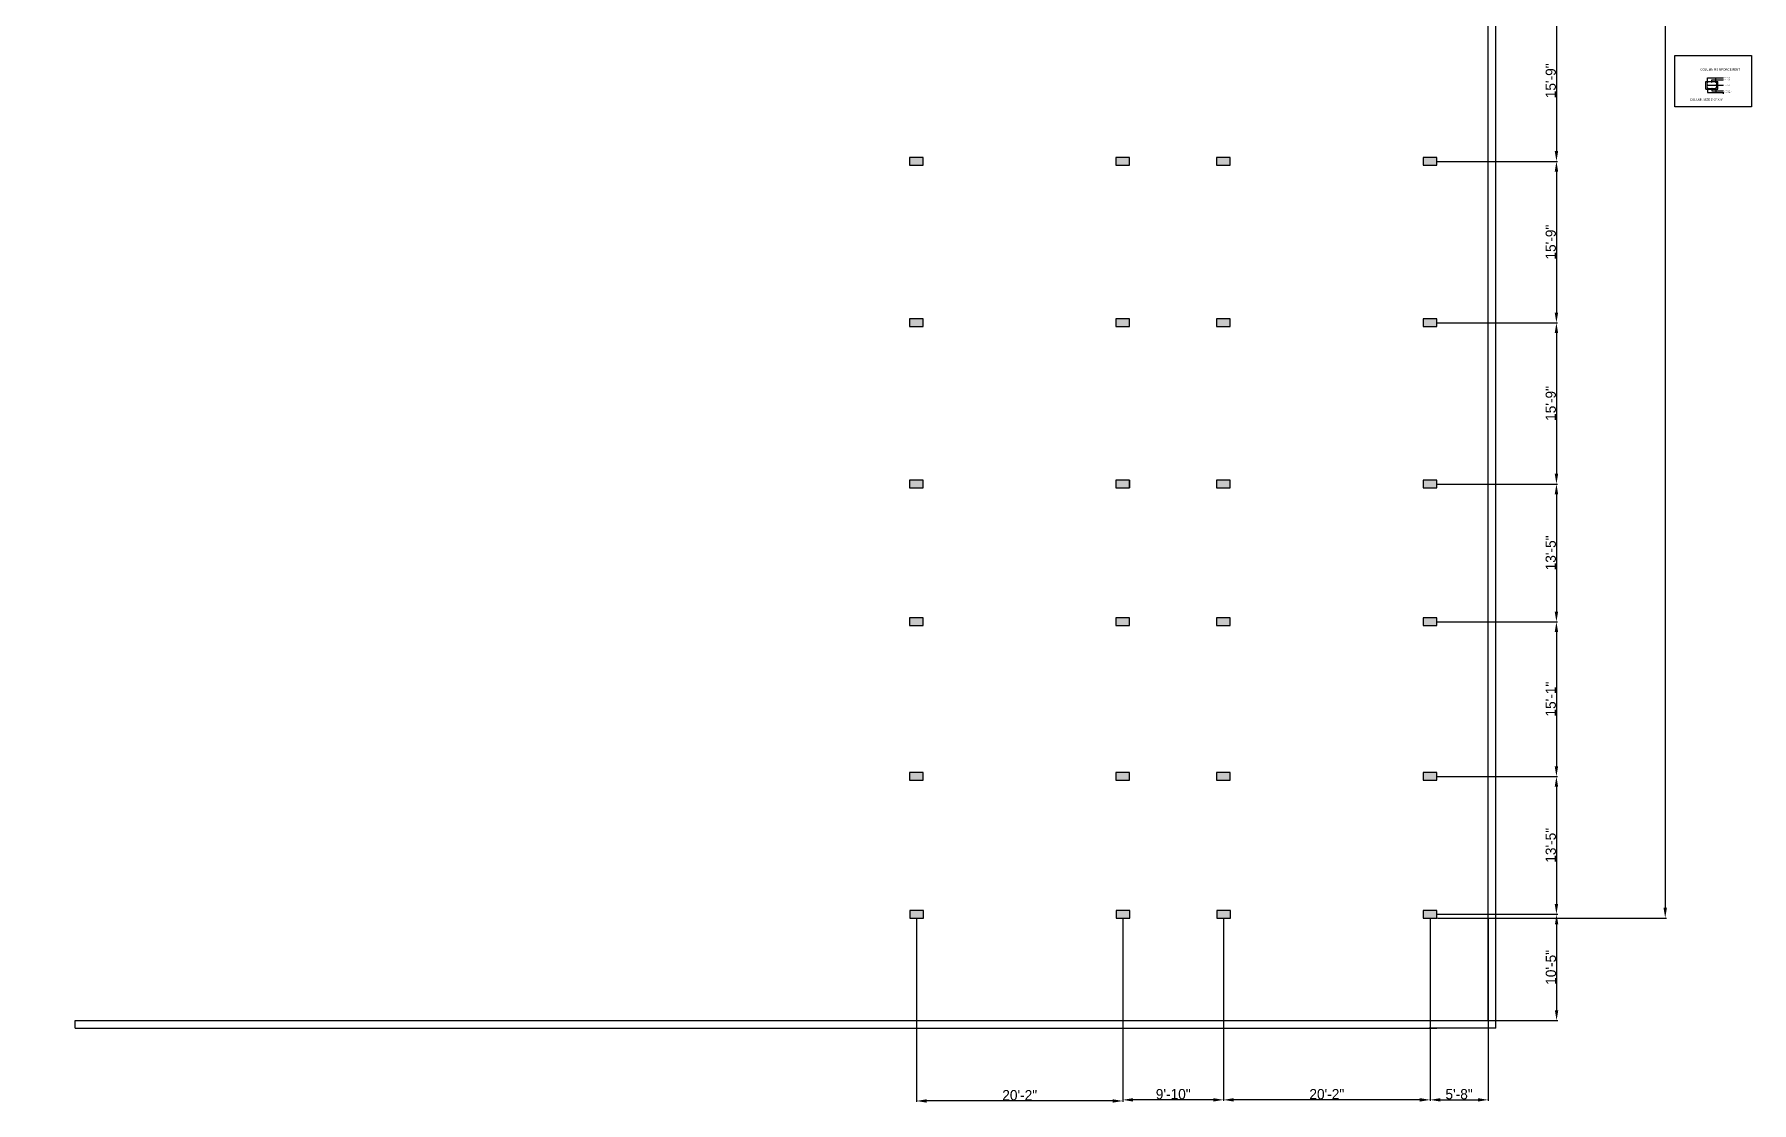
# Model space of a CAD drawing. Header units: millimetres. Extents: x 109 to 4857, y -19 to 5001.
# Drawn here: x 2208 to 4221, y -19 to 1233 of the extents above; entities that cross this region are included whole.
import ezdxf
from ezdxf import colors
from ezdxf.entities.mleader import LeaderData, LeaderLine
from ezdxf.math import Vec2, Vec3

# ---------------------------------------------------------------- set-up
doc = ezdxf.new("R2010")
doc.units = ezdxf.units.MM
doc.linetypes.add('ACAD_ISO02W100', pattern=[15, 12, -3])
for name, color, linetype in [('dimension', 191, 'Continuous'), ('dotted line', 7, 'ACAD_ISO02W100'), ('lader', 210, 'Continuous')]:
    doc.layers.add(name, color=color, linetype=linetype)
doc.dimstyles.new('ISO-25', dxfattribs={"dimtxt": 12, "dimasz": 12, "dimexe": 1.25, "dimexo": 0.625, "dimtad": 1, "dimdec": 0, "dimlunit": 4, "dimtxsty": 'Standard', "dimcen": 2.5, "dimadec": 0, "dimazin": 0, "dimtfac": 1, "dimtdec": 0, "dimtmove": 0, "dimatfit": 3, "dimfxl": 1, "dimarcsym": 0})

# ---------------------------------------------------------------- blocks, each defined once
blk = doc.blocks.new('*D43')
at = {"layer": 'Defpoints', "color": 0, "linetype": 'Continuous', "ltscale": 3, "transparency": 16777216}
for p in [(3851.8, 1272.8), (3851.8, 1084), (3992.1, 1084)]:
    blk.add_point(p, dxfattribs=at)
at = {"layer": 'dimension', "color": 0, "linetype": 'Continuous', "lineweight": -2, "ltscale": 3, "transparency": 16777216}
for p, q in [((3852.5, 1272.8), (3993.3, 1272.8)), ((3992.1, 1260.8), (3992.1, 1096)), ((3852.5, 1084), (3993.3, 1084))]:
    blk.add_line(p, q, dxfattribs=at)
at = {"layer": 'dimension', "color": 0, "linetype": 'Continuous', "ltscale": 3, "transparency": 16777216}
for points in [[(3990.1, 1260.8), (3994.1, 1260.8), (3992.1, 1272.8)], [(3990.1, 1096), (3994.1, 1096), (3992.1, 1084)]]:
    blk.add_solid(points, dxfattribs=at)
at = {"layer": 'dimension', "color": 0, "linetype": 'Continuous', "lineweight": 20, "ltscale": 3, "transparency": 16777216, "insert": (3985.5, 1178.4), "char_height": 12, "attachment_point": 5, "rotation": 90}
blk.add_mtext('15\'-9"', dxfattribs=at)
blk = doc.blocks.new('*D44')
at = {"layer": 'Defpoints', "color": 0, "linetype": 'Continuous', "ltscale": 3, "transparency": 16777216}
for p in [(3851.8, 1084), (3851.8, 894.9), (3992.1, 894.9)]:
    blk.add_point(p, dxfattribs=at)
at = {"layer": 'dimension', "color": 0, "linetype": 'Continuous', "lineweight": -2, "ltscale": 3, "transparency": 16777216}
for p, q in [((3852.5, 1084), (3993.3, 1084)), ((3992.1, 1072), (3992.1, 906.9)), ((3852.5, 894.9), (3993.3, 894.9))]:
    blk.add_line(p, q, dxfattribs=at)
at = {"layer": 'dimension', "color": 0, "linetype": 'Continuous', "ltscale": 3, "transparency": 16777216}
for points in [[(3990.1, 1072), (3994.1, 1072), (3992.1, 1084)], [(3990.1, 906.9), (3994.1, 906.9), (3992.1, 894.9)]]:
    blk.add_solid(points, dxfattribs=at)
at = {"layer": 'dimension', "color": 0, "linetype": 'Continuous', "lineweight": 20, "ltscale": 3, "transparency": 16777216, "insert": (3985.5, 989.4), "char_height": 12, "attachment_point": 5, "rotation": 90}
blk.add_mtext('15\'-9"', dxfattribs=at)
blk = doc.blocks.new('*D45')
at = {"layer": 'Defpoints', "color": 0, "linetype": 'Continuous', "ltscale": 3, "transparency": 16777216}
for p in [(3851.8, 894.9), (3851.8, 706), (3992.1, 706)]:
    blk.add_point(p, dxfattribs=at)
at = {"layer": 'dimension', "color": 0, "linetype": 'Continuous', "lineweight": -2, "ltscale": 3, "transparency": 16777216}
for p, q in [((3852.5, 894.9), (3993.3, 894.9)), ((3992.1, 882.9), (3992.1, 718)), ((3852.5, 706), (3993.3, 706))]:
    blk.add_line(p, q, dxfattribs=at)
at = {"layer": 'dimension', "color": 0, "linetype": 'Continuous', "ltscale": 3, "transparency": 16777216}
for points in [[(3990.1, 882.9), (3994.1, 882.9), (3992.1, 894.9)], [(3990.1, 718), (3994.1, 718), (3992.1, 706)]]:
    blk.add_solid(points, dxfattribs=at)
at = {"layer": 'dimension', "color": 0, "linetype": 'Continuous', "lineweight": 20, "ltscale": 3, "transparency": 16777216, "insert": (3985.5, 800.4), "char_height": 12, "attachment_point": 5, "rotation": 90}
blk.add_mtext('15\'-9"', dxfattribs=at)
blk = doc.blocks.new('*D46')
at = {"layer": 'Defpoints', "color": 0, "linetype": 'Continuous', "ltscale": 3, "transparency": 16777216}
for p in [(3851.8, 706), (3851.8, 544.6), (3992.1, 544.6)]:
    blk.add_point(p, dxfattribs=at)
at = {"layer": 'dimension', "color": 0, "linetype": 'Continuous', "lineweight": -2, "ltscale": 3, "transparency": 16777216}
for p, q in [((3852.5, 706), (3993.3, 706)), ((3992.1, 694), (3992.1, 556.6)), ((3852.5, 544.6), (3993.3, 544.6))]:
    blk.add_line(p, q, dxfattribs=at)
at = {"layer": 'dimension', "color": 0, "linetype": 'Continuous', "ltscale": 3, "transparency": 16777216}
for points in [[(3990.1, 694), (3994.1, 694), (3992.1, 706)], [(3990.1, 556.6), (3994.1, 556.6), (3992.1, 544.6)]]:
    blk.add_solid(points, dxfattribs=at)
at = {"layer": 'dimension', "color": 0, "linetype": 'Continuous', "lineweight": 20, "ltscale": 3, "transparency": 16777216, "insert": (3985.5, 625.3), "char_height": 12, "attachment_point": 5, "rotation": 90}
blk.add_mtext('13\'-5"', dxfattribs=at)
blk = doc.blocks.new('*D47')
at = {"layer": 'Defpoints', "color": 0, "linetype": 'Continuous', "ltscale": 3, "transparency": 16777216}
for p in [(3851.8, 544.6), (3851.8, 363.4), (3992.1, 363.4)]:
    blk.add_point(p, dxfattribs=at)
at = {"layer": 'dimension', "color": 0, "linetype": 'Continuous', "lineweight": -2, "ltscale": 3, "transparency": 16777216}
for p, q in [((3852.5, 544.6), (3993.3, 544.6)), ((3992.1, 532.6), (3992.1, 375.4)), ((3852.5, 363.4), (3993.3, 363.4))]:
    blk.add_line(p, q, dxfattribs=at)
at = {"layer": 'dimension', "color": 0, "linetype": 'Continuous', "ltscale": 3, "transparency": 16777216}
for points in [[(3990.1, 532.6), (3994.1, 532.6), (3992.1, 544.6)], [(3990.1, 375.4), (3994.1, 375.4), (3992.1, 363.4)]]:
    blk.add_solid(points, dxfattribs=at)
at = {"layer": 'dimension', "color": 0, "linetype": 'Continuous', "lineweight": 20, "ltscale": 3, "transparency": 16777216, "insert": (3985.5, 454), "char_height": 12, "attachment_point": 5, "rotation": 90}
blk.add_mtext('15\'-1"', dxfattribs=at)
blk = doc.blocks.new('*D48')
at = {"layer": 'Defpoints', "color": 0, "linetype": 'Continuous', "ltscale": 3, "transparency": 16777216}
for p in [(3851.8, 363.4), (3852, 202), (3992.1, 202)]:
    blk.add_point(p, dxfattribs=at)
at = {"layer": 'dimension', "color": 0, "linetype": 'Continuous', "lineweight": -2, "ltscale": 3, "transparency": 16777216}
for p, q in [((3852.5, 363.4), (3993.3, 363.4)), ((3992.1, 351.4), (3992.1, 214)), ((3852.6, 202), (3993.3, 202))]:
    blk.add_line(p, q, dxfattribs=at)
at = {"layer": 'dimension', "color": 0, "linetype": 'Continuous', "ltscale": 3, "transparency": 16777216}
for points in [[(3990.1, 351.4), (3994.1, 351.4), (3992.1, 363.4)], [(3990.1, 214), (3994.1, 214), (3992.1, 202)]]:
    blk.add_solid(points, dxfattribs=at)
at = {"layer": 'dimension', "color": 0, "linetype": 'Continuous', "lineweight": 20, "ltscale": 3, "transparency": 16777216, "insert": (3985.5, 282.7), "char_height": 12, "attachment_point": 5, "rotation": 90}
blk.add_mtext('13\'-5"', dxfattribs=at)
blk = doc.blocks.new('*D49')
at = {"layer": 'Defpoints', "color": 0, "linetype": 'Continuous', "ltscale": 3, "transparency": 16777216}
for p in [(3852, 202), (3852, 77.5), (3992.3, 77.5)]:
    blk.add_point(p, dxfattribs=at)
at = {"layer": 'dimension', "color": 0, "linetype": 'Continuous', "lineweight": -2, "ltscale": 3, "transparency": 16777216}
for p, q in [((3852.6, 202), (3993.6, 202)), ((3992.3, 190), (3992.3, 89.5)), ((3852.6, 77.5), (3993.6, 77.5))]:
    blk.add_line(p, q, dxfattribs=at)
at = {"layer": 'dimension', "color": 0, "linetype": 'Continuous', "ltscale": 3, "transparency": 16777216}
for points in [[(3990.3, 190), (3994.3, 190), (3992.3, 202)], [(3990.3, 89.5), (3994.3, 89.5), (3992.3, 77.5)]]:
    blk.add_solid(points, dxfattribs=at)
at = {"layer": 'dimension', "color": 0, "linetype": 'Continuous', "lineweight": 20, "ltscale": 3, "transparency": 16777216, "insert": (3985.7, 139.7), "char_height": 12, "attachment_point": 5, "rotation": 90}
blk.add_mtext('10\'-5"', dxfattribs=at)
blk = doc.blocks.new('*D51')
at = {"layer": 'Defpoints', "color": 0, "linetype": 'Continuous', "ltscale": 3, "transparency": 16777216}
for p in [(3852, 3542.2), (3852, 197.5), (4119.6, 197.5)]:
    blk.add_point(p, dxfattribs=at)
at = {"layer": 'dimension', "color": 0, "linetype": 'Continuous', "lineweight": -2, "ltscale": 3, "transparency": 16777216}
for p, q in [((3852.6, 3542.2), (4120.9, 3542.2)), ((4119.6, 3530.2), (4119.6, 209.5)), ((3852.6, 197.5), (4120.9, 197.5))]:
    blk.add_line(p, q, dxfattribs=at)
at = {"layer": 'dimension', "color": 0, "linetype": 'Continuous', "ltscale": 3, "transparency": 16777216}
for points in [[(4117.6, 3530.2), (4121.6, 3530.2), (4119.6, 3542.2)], [(4117.6, 209.5), (4121.6, 209.5), (4119.6, 197.5)]]:
    blk.add_solid(points, dxfattribs=at)
at = {"layer": 'dimension', "color": 0, "linetype": 'Continuous', "lineweight": 20, "ltscale": 3, "transparency": 16777216, "insert": (4113, 1869.9), "char_height": 12, "attachment_point": 5, "rotation": 90}
blk.add_mtext('278\'-9"', dxfattribs=at)
blk = doc.blocks.new('*D65')
at = {"layer": 'Defpoints', "color": 0, "transparency": 16777216}
for p in [(3602, 197.5), (3844, 197.5), (3602, -15.5)]:
    blk.add_point(p, dxfattribs=at)
at = {"layer": 'dimension', "color": 0, "lineweight": -2, "transparency": 16777216}
for p, q in [((3602, 196.9), (3602, -16.8)), ((3844, 196.9), (3844, -16.8)), ((3832, -15.5), (3614, -15.5))]:
    blk.add_line(p, q, dxfattribs=at)
at = {"layer": 'dimension', "color": 0, "transparency": 16777216}
for points in [[(3614, -13.5), (3614, -17.5), (3602, -15.5)], [(3832, -13.5), (3832, -17.5), (3844, -15.5)]]:
    blk.add_solid(points, dxfattribs=at)
at = {"layer": 'dimension', "color": 0, "transparency": 16777216, "insert": (3723, -8.9), "char_height": 12, "attachment_point": 5}
blk.add_mtext('20\'-2"', dxfattribs=at)
blk = doc.blocks.new('*D66')
at = {"layer": 'Defpoints', "color": 0, "transparency": 16777216}
for p in [(3484, 197.5), (3602, 197.5), (3484, -15.5)]:
    blk.add_point(p, dxfattribs=at)
at = {"layer": 'dimension', "color": 0, "lineweight": -2, "transparency": 16777216}
for p, q in [((3484, 196.9), (3484, -16.8)), ((3602, 196.9), (3602, -16.8)), ((3590, -15.5), (3496, -15.5))]:
    blk.add_line(p, q, dxfattribs=at)
at = {"layer": 'dimension', "color": 0, "transparency": 16777216}
for points in [[(3496, -13.5), (3496, -17.5), (3484, -15.5)], [(3590, -13.5), (3590, -17.5), (3602, -15.5)]]:
    blk.add_solid(points, dxfattribs=at)
at = {"layer": 'dimension', "color": 0, "transparency": 16777216, "insert": (3543, -8.9), "char_height": 12, "attachment_point": 5}
blk.add_mtext('9\'-10"', dxfattribs=at)
blk = doc.blocks.new('*D67')
at = {"layer": 'Defpoints', "color": 0, "transparency": 16777216}
for p in [(3242.2, 197.5), (3484, 197.5), (3242.2, -16.8)]:
    blk.add_point(p, dxfattribs=at)
at = {"layer": 'dimension', "color": 0, "lineweight": -2, "transparency": 16777216}
for p, q in [((3242.2, 196.9), (3242.2, -18)), ((3484, 196.9), (3484, -18)), ((3472, -16.8), (3254.2, -16.8))]:
    blk.add_line(p, q, dxfattribs=at)
at = {"layer": 'dimension', "color": 0, "transparency": 16777216}
for points in [[(3254.2, -14.8), (3254.2, -18.8), (3242.2, -16.8)], [(3472, -14.8), (3472, -18.8), (3484, -16.8)]]:
    blk.add_solid(points, dxfattribs=at)
at = {"layer": 'dimension', "color": 0, "transparency": 16777216, "insert": (3363.1, -10.1), "char_height": 12, "attachment_point": 5}
blk.add_mtext('20\'-2"', dxfattribs=at)
blk = doc.blocks.new('*D68')
at = {"layer": 'Defpoints', "color": 0, "transparency": 16777216}
for p in [(3844, 197.5), (3912, 197.5), (3912, -15.5)]:
    blk.add_point(p, dxfattribs=at)
at = {"layer": 'dimension', "color": 0, "lineweight": -2, "transparency": 16777216}
for p, q in [((3844, 196.9), (3844, -16.8)), ((3912, 196.9), (3912, -16.8)), ((3856, -15.5), (3900, -15.5))]:
    blk.add_line(p, q, dxfattribs=at)
at = {"layer": 'dimension', "color": 0, "transparency": 16777216}
for points in [[(3856, -13.5), (3856, -17.5), (3844, -15.5)], [(3900, -13.5), (3900, -17.5), (3912, -15.5)]]:
    blk.add_solid(points, dxfattribs=at)
at = {"layer": 'dimension', "color": 0, "transparency": 16777216, "insert": (3878, -8.9), "char_height": 12, "attachment_point": 5}
blk.add_mtext('5\'-8"', dxfattribs=at)

msp = doc.modelspace()

# ---------------------------------------------------------------- hatches: boundary and pattern name
at = {"layer": 'dotted line', "linetype": 'ACAD_ISO02W100', "lineweight": 20, "ltscale": 3, "true_color": 0xf27172}
h = msp.add_hatch(color=11, dxfattribs=at)
h.dxf.hatch_style = 1
h.paths.add_polyline_path([(2217.3, 2951.5), (2208.3, 2951.5), (2208.3, 2942.5), (2217.3, 2942.5)])
h.paths.add_polyline_path([(2217.3, 2958.5), (2208.3, 2958.5), (2208.3, 2951.5), (2217.3, 2951.5)])
h.paths.add_polyline_path([(2217.3, 3190.9), (2208.3, 3190.9), (2208.3, 3184.5), (2217.3, 3184.5)])
h.paths.add_polyline_path([(2217.3, 3199.9), (2208.3, 3199.9), (2208.3, 3190.9), (2217.3, 3190.9)])
h.paths.add_polyline_path([(2217.3, 3299.8), (2208.3, 3299.8), (2208.3, 3292), (2217.3, 3292)])
h.paths.add_polyline_path([(2217.3, 3308), (2208.3, 3308), (2208.3, 3299.8), (2217.3, 3299.8)])
h.paths.add_polyline_path([(2406, 3542.2), (2397, 3542.2), (2397, 3533.4), (2406, 3533.4)])
h.paths.add_polyline_path([(2406, 3533.4), (2397, 3533.4), (2397, 3526.2), (2406, 3526.2)])
h.paths.add_polyline_path([(2406, 3308), (2397, 3308), (2397, 3299.8), (2406, 3299.8)])
h.paths.add_polyline_path([(2406, 3299.8), (2397, 3299.8), (2397, 3293.5), (2406, 3293.5)])
h.paths.add_polyline_path([(2406, 3199.9), (2397, 3199.9), (2397, 3190.9), (2406, 3190.9)])
h.paths.add_polyline_path([(2406, 3190.9), (2397, 3190.9), (2397, 3184.5), (2406, 3184.5)])
h.paths.add_polyline_path([(2406, 2951.5), (2397, 2951.5), (2397, 2942.5), (2406, 2942.5)])
h.paths.add_polyline_path([(2406, 2958.5), (2397, 2958.5), (2397, 2951.5), (2406, 2951.5)])
h.paths.add_polyline_path([(2487.2, 2951.5), (2478.2, 2951.5), (2478.2, 2942.5), (2487.2, 2942.5)])
h.paths.add_polyline_path([(2487.2, 2958.5), (2478.2, 2958.5), (2478.2, 2951.5), (2487.2, 2951.5)])
h.paths.add_polyline_path([(2487.2, 3190.9), (2478.2, 3190.9), (2478.2, 3184.5), (2487.2, 3184.5)])
h.paths.add_polyline_path([(2487.2, 3199.9), (2478.2, 3199.9), (2478.2, 3190.9), (2487.2, 3190.9)])
h.paths.add_polyline_path([(2487.2, 3308), (2478.2, 3308), (2478.2, 3299.8), (2487.2, 3299.8)])
h.paths.add_polyline_path([(2487.2, 3299.8), (2478.2, 3299.8), (2478.2, 3292), (2487.2, 3292)])
h.paths.add_polyline_path([(2675.7, 3308), (2666.7, 3308), (2666.7, 3299.8), (2675.7, 3299.8)])
h.paths.add_polyline_path([(2675.7, 3299.8), (2666.7, 3299.8), (2666.7, 3292), (2675.7, 3292)])
h.paths.add_polyline_path([(2675.7, 3199.9), (2666.7, 3199.9), (2666.7, 3190.9), (2675.7, 3190.9)])
h.paths.add_polyline_path([(2675.7, 3190.9), (2666.7, 3190.9), (2666.7, 3184.5), (2675.7, 3184.5)])
h.paths.add_polyline_path([(2487.2, 3542.2), (2478.2, 3542.2), (2478.2, 3526.2), (2487.2, 3526.2)])
h.paths.add_polyline_path([(2675.7, 3542.2), (2666.7, 3542.2), (2666.7, 3526.2), (2675.7, 3526.2)])
h.paths.add_polyline_path([(2865.4, 3542.2), (2856.4, 3542.2), (2856.4, 3526.2), (2865.4, 3526.2)])
h.paths.add_polyline_path([(2865.4, 3308), (2856.4, 3308), (2856.4, 3299.8), (2865.4, 3299.8)])
h.paths.add_polyline_path([(2865.4, 3299.8), (2856.4, 3299.8), (2856.4, 3292), (2865.4, 3292)])
h.paths.add_polyline_path([(2865.4, 3199.9), (2856.4, 3199.9), (2856.4, 3190.9), (2865.4, 3190.9)])
h.paths.add_polyline_path([(2865.4, 3190.9), (2856.4, 3190.9), (2856.4, 3184.5), (2865.4, 3184.5)])
h.paths.add_polyline_path([(3054.2, 3308), (3045.2, 3308), (3045.2, 3299.8), (3054.2, 3299.8)])
h.paths.add_polyline_path([(3054.2, 3299.8), (3045.2, 3299.8), (3045.2, 3292), (3054.2, 3292)])
h.paths.add_polyline_path([(3054.2, 3542.2), (3045.2, 3542.2), (3045.2, 3526.2), (3054.2, 3526.2)])
h.paths.add_polyline_path([(2675.7, 2958.5), (2666.7, 2958.5), (2666.7, 2951.5), (2675.7, 2951.5)])
h.paths.add_polyline_path([(2675.7, 2951.5), (2666.7, 2951.5), (2666.7, 2942.5), (2675.7, 2942.5)])
h.paths.add_polyline_path([(2865.4, 2958.5), (2856.4, 2958.5), (2856.4, 2951.5), (2865.4, 2951.5)])
h.paths.add_polyline_path([(2865.4, 2951.5), (2856.4, 2951.5), (2856.4, 2942.5), (2865.4, 2942.5)])
h.paths.add_polyline_path([(3054.2, 2958.5), (3045.2, 2958.5), (3045.2, 2951.5), (3054.2, 2951.5)])
h.paths.add_polyline_path([(3054.2, 2951.5), (3045.2, 2951.5), (3045.2, 2942.5), (3054.2, 2942.5)])
h.paths.add_polyline_path([(3054.2, 3199.9), (3045.2, 3199.9), (3045.2, 3190.9), (3054.2, 3190.9)])
h.paths.add_polyline_path([(3054.2, 3190.9), (3045.2, 3190.9), (3045.2, 3184.5), (3054.2, 3184.5)])
h.paths.add_polyline_path([(3243, 3199.9), (3234, 3199.9), (3234, 3190.9), (3243, 3190.9)])
h.paths.add_polyline_path([(3243, 3190.9), (3234, 3190.9), (3234, 3184.5), (3243, 3184.5)])
h.paths.add_polyline_path([(3243, 3308), (3234, 3308), (3234, 3299.8), (3243, 3299.8)])
h.paths.add_polyline_path([(3243, 3299.8), (3234, 3299.8), (3234, 3292), (3243, 3292)])
h.paths.add_polyline_path([(3243, 3533.4), (3234, 3533.4), (3234, 3526.2), (3243, 3526.2)])
h.paths.add_polyline_path([(3243, 3542.2), (3234, 3542.2), (3234, 3533.4), (3243, 3533.4)])
h.paths.add_polyline_path([(3243, 2958.5), (3234, 2958.5), (3234, 2951.5), (3243, 2951.5)])
h.paths.add_polyline_path([(3243, 2951.5), (3234, 2951.5), (3234, 2942.5), (3243, 2942.5)])
h.paths.add_polyline_path([(3432.2, 2957.3), (3423.2, 2957.3), (3423.2, 2951.5), (3432.2, 2951.5)])
h.paths.add_polyline_path([(3432.2, 2951.5), (3423.2, 2951.5), (3423.2, 2942.5), (3432.2, 2942.5)])
h.paths.add_polyline_path([(3432.2, 3199.3), (3423.2, 3199.3), (3423.2, 3190.9), (3432.2, 3190.9)])
h.paths.add_polyline_path([(3432.2, 3190.9), (3423.2, 3190.9), (3423.2, 3183.3), (3432.2, 3183.3)])
h.paths.add_polyline_path([(3432.2, 3306.8), (3423.2, 3306.8), (3423.2, 3299.8), (3432.2, 3299.8)])
h.paths.add_polyline_path([(3432.2, 3299.8), (3423.2, 3299.8), (3423.2, 3290.8), (3432.2, 3290.8)])
h.paths.add_polyline_path([(3432.2, 3541), (3423.2, 3541), (3423.2, 3533.4), (3432.2, 3533.4)])
h.paths.add_polyline_path([(3432.2, 3533.4), (3423.2, 3533.4), (3423.2, 3525), (3432.2, 3525)])
h.paths.add_polyline_path([(3637.4, 3542.2), (3628.4, 3542.2), (3628.4, 3533.4), (3637.4, 3533.4)])
h.paths.add_polyline_path([(3637.4, 3533.4), (3628.4, 3533.4), (3628.4, 3526.2), (3637.4, 3526.2)])
h.paths.add_polyline_path([(3852, 3542.2), (3843, 3542.2), (3843, 3526.2), (3852, 3526.2)])
h.paths.add_polyline_path([(3852, 3308), (3843, 3308), (3843, 3292), (3852, 3292)])
h.paths.add_polyline_path([(3637.4, 3308), (3628.4, 3308), (3628.4, 3292), (3637.4, 3292)])
h.paths.add_polyline_path([(3637.4, 3199.9), (3628.4, 3199.9), (3628.4, 3190.9), (3637.4, 3190.9)])
h.paths.add_polyline_path([(3637.4, 3190.9), (3628.4, 3190.9), (3628.4, 3184.5), (3637.4, 3184.5)])
h.paths.add_polyline_path([(3852, 3200.5), (3843, 3200.5), (3843, 3184.5), (3852, 3184.5)])
h.paths.add_polyline_path([(3637.4, 2951.5), (3628.4, 2951.5), (3628.4, 2942.5), (3637.4, 2942.5)])
h.paths.add_polyline_path([(3637.4, 2958.5), (3628.4, 2958.5), (3628.4, 2951.5), (3637.4, 2951.5)])
h.paths.add_polyline_path([(3852, 2958.5), (3843, 2958.5), (3843, 2942.5), (3852, 2942.5)])
h.paths.add_polyline_path([(3243.2, 2870.5), (3234.2, 2870.5), (3234.2, 2861.5), (3243.2, 2861.5)])
h.paths.add_polyline_path([(3250.2, 2870.5), (3243.2, 2870.5), (3243.2, 2861.5), (3250.2, 2861.5)])
h.paths.add_polyline_path([(3492, 2870.5), (3476, 2870.5), (3476, 2861.5), (3492, 2861.5)])
h.paths.add_polyline_path([(3609.7, 2870.5), (3593.7, 2870.5), (3593.7, 2861.5), (3609.7, 2861.5)])
h.paths.add_polyline_path([(3852, 2870.5), (3843, 2870.5), (3843, 2861.5), (3843.2, 2861.5), (3852, 2861.5)])
h.paths.add_polyline_path([(3843, 2870.5), (3836, 2870.5), (3836, 2861.5), (3843, 2861.5)])
h.paths.add_polyline_path([(3243.2, 2681.6), (3234.2, 2681.6), (3234.2, 2672.6), (3243.2, 2672.6)])
h.paths.add_polyline_path([(3250, 2681.6), (3243.2, 2681.6), (3243.2, 2672.6), (3250, 2672.6)])
h.paths.add_polyline_path([(3483, 2681.6), (3475.8, 2681.6), (3475.8, 2672.6), (3483, 2672.6)])
h.paths.add_polyline_path([(3491.8, 2681.6), (3483, 2681.6), (3483, 2672.6), (3491.8, 2672.6)])
h.paths.add_polyline_path([(3602.8, 2681.6), (3593.8, 2681.6), (3593.8, 2672.6), (3602.8, 2672.6)])
h.paths.add_polyline_path([(3609.8, 2681.6), (3602.8, 2681.6), (3602.8, 2672.6), (3609.8, 2672.6)])
h.paths.add_polyline_path([(3843.2, 2681.6), (3835.8, 2681.6), (3835.8, 2672.6), (3843.2, 2672.6)])
h.paths.add_polyline_path([(3851.8, 2681.6), (3843.2, 2681.6), (3843.2, 2672.6), (3851.8, 2672.6)])
h.paths.add_polyline_path([(3843.2, 2492.4), (3835.8, 2492.4), (3835.8, 2483.4), (3843.2, 2483.4)])
h.paths.add_polyline_path([(3851.8, 2492.4), (3843.2, 2492.4), (3843.2, 2483.4), (3851.8, 2483.4)])
h.paths.add_polyline_path([(3602.8, 2492.4), (3593.8, 2492.4), (3593.8, 2483.4), (3602.8, 2483.4)])
h.paths.add_polyline_path([(3609.8, 2492.4), (3602.8, 2492.4), (3602.8, 2483.4), (3609.8, 2483.4)])
h.paths.add_polyline_path([(3483, 2492.4), (3475.8, 2492.4), (3475.8, 2483.4), (3483, 2483.4)])
h.paths.add_polyline_path([(3491.8, 2492.4), (3483, 2492.4), (3483, 2483.4), (3491.8, 2483.4)])
h.paths.add_polyline_path([(3243.2, 2492.4), (3234.2, 2492.4), (3234.2, 2483.4), (3243.2, 2483.4)])
h.paths.add_polyline_path([(3250, 2492.4), (3243.2, 2492.4), (3243.2, 2483.4), (3250, 2483.4)])
h.paths.add_polyline_path([(3243.2, 2303.6), (3234.2, 2303.6), (3234.2, 2294.6), (3243.2, 2294.6)])
h.paths.add_polyline_path([(3250, 2303.6), (3243.2, 2303.6), (3243.2, 2294.6), (3250, 2294.6)])
h.paths.add_polyline_path([(3483, 2303.6), (3475.8, 2303.6), (3475.8, 2294.6), (3483, 2294.6)])
h.paths.add_polyline_path([(3491.8, 2303.6), (3483, 2303.6), (3483, 2294.6), (3491.8, 2294.6)])
h.paths.add_polyline_path([(3602.8, 2303.6), (3593.8, 2303.6), (3593.8, 2294.6), (3602.8, 2294.6)])
h.paths.add_polyline_path([(3609.8, 2303.6), (3602.8, 2303.6), (3602.8, 2294.6), (3609.8, 2294.6)])
h.paths.add_polyline_path([(3843.2, 2303.6), (3835.8, 2303.6), (3835.8, 2294.6), (3843.2, 2294.6)])
h.paths.add_polyline_path([(3851.8, 2303.6), (3843.2, 2303.6), (3843.2, 2294.6), (3851.8, 2294.6)])
h.paths.add_polyline_path([(3843.2, 2114.3), (3835.8, 2114.3), (3835.8, 2105.3), (3836, 2105.3), (3843.2, 2105.3)])
h.paths.add_polyline_path([(3851.8, 2114.3), (3843.2, 2114.3), (3843.2, 2105.3), (3851.8, 2105.3)])
h.paths.add_polyline_path([(3602.8, 2114.3), (3593.8, 2114.3), (3593.8, 2105.3), (3602.8, 2105.3)])
h.paths.add_polyline_path([(3609.8, 2114.3), (3602.8, 2114.3), (3602.8, 2105.3), (3609.8, 2105.3)])
h.paths.add_polyline_path([(3483, 2114.3), (3475.8, 2114.3), (3475.8, 2105.3), (3483, 2105.3)])
h.paths.add_polyline_path([(3491.8, 2114.3), (3483, 2114.3), (3483, 2105.3), (3491.8, 2105.3)])
h.paths.add_polyline_path([(3243.2, 2114.3), (3234.2, 2114.3), (3234.2, 2105.3), (3243.2, 2105.3)])
h.paths.add_polyline_path([(3250, 2114.3), (3243.2, 2114.3), (3243.2, 2105.3), (3250, 2105.3)])
h.paths.add_polyline_path([(3843.2, 1925.4), (3835.8, 1925.4), (3835.8, 1916.4), (3843.2, 1916.4)])
h.paths.add_polyline_path([(3851.8, 1925.4), (3843.2, 1925.4), (3843.2, 1916.4), (3851.8, 1916.4)])
h.paths.add_polyline_path([(3602.8, 1925.4), (3593.8, 1925.4), (3593.8, 1916.4), (3602.8, 1916.4)])
h.paths.add_polyline_path([(3609.8, 1925.4), (3602.8, 1925.4), (3602.8, 1916.4), (3609.8, 1916.4)])
h.paths.add_polyline_path([(3483, 1925.4), (3475.8, 1925.4), (3475.8, 1916.4), (3483, 1916.4)])
h.paths.add_polyline_path([(3491.8, 1925.4), (3483, 1925.4), (3483, 1916.4), (3491.8, 1916.4)])
h.paths.add_polyline_path([(3243.2, 1925.4), (3234.2, 1925.4), (3234.2, 1916.4), (3243.2, 1916.4)])
h.paths.add_polyline_path([(3250, 1925.4), (3243.2, 1925.4), (3243.2, 1916.4), (3250, 1916.4)])
h.paths.add_polyline_path([(3243.2, 1736.5), (3234.2, 1736.5), (3234.2, 1727.5), (3243.2, 1727.5)])
h.paths.add_polyline_path([(3250, 1736.5), (3243.2, 1736.5), (3243.2, 1727.5), (3250, 1727.5)])
h.paths.add_polyline_path([(3483, 1736.5), (3475.8, 1736.5), (3475.8, 1727.5), (3483, 1727.5)])
h.paths.add_polyline_path([(3491.8, 1736.5), (3483, 1736.5), (3483, 1727.5), (3491.8, 1727.5)])
h.paths.add_polyline_path([(3602.8, 1736.5), (3594, 1736.5), (3594, 1727.5), (3602.8, 1727.5)])
h.paths.add_polyline_path([(3609.8, 1736.5), (3602.8, 1736.5), (3602.8, 1727.5), (3609.8, 1727.5)])
h.paths.add_polyline_path([(3843.2, 1736.5), (3835.8, 1736.5), (3835.8, 1727.5), (3836, 1727.5), (3843.2, 1727.5)])
h.paths.add_polyline_path([(3851.8, 1736.5), (3843.2, 1736.5), (3843.2, 1727.5), (3851.8, 1727.5)])
h.paths.add_polyline_path([(3843.2, 1655.3), (3835.8, 1655.3), (3835.8, 1646.3), (3836, 1646.3), (3843.2, 1646.3)])
h.paths.add_polyline_path([(3851.8, 1655.3), (3843.2, 1655.3), (3843.2, 1646.3), (3851.8, 1646.3)])
h.paths.add_polyline_path([(3602.8, 1655.3), (3593.8, 1655.3), (3593.8, 1646.3), (3602.8, 1646.3)])
h.paths.add_polyline_path([(3609.8, 1655.3), (3602.8, 1655.3), (3602.8, 1646.3), (3609.8, 1646.3)])
h.paths.add_polyline_path([(3483, 1655.3), (3475.8, 1655.3), (3475.8, 1646.3), (3483, 1646.3)])
h.paths.add_polyline_path([(3491.8, 1655.3), (3483, 1655.3), (3483, 1646.3), (3491.8, 1646.3)])
h.paths.add_polyline_path([(3243.2, 1655.3), (3234.2, 1655.3), (3234.2, 1646.3), (3243.2, 1646.3)])
h.paths.add_polyline_path([(3250, 1655.3), (3243.2, 1655.3), (3243.2, 1646.3), (3250, 1646.3)])
h.paths.add_polyline_path([(3243.2, 1466.4), (3234.2, 1466.4), (3234.2, 1457.4), (3243.2, 1457.4)])
h.paths.add_polyline_path([(3250, 1466.4), (3243.2, 1466.4), (3243.2, 1457.4), (3250, 1457.4)])
h.paths.add_polyline_path([(3483, 1466.4), (3475.8, 1466.4), (3475.8, 1457.4), (3483, 1457.4)])
h.paths.add_polyline_path([(3491.8, 1466.4), (3483, 1466.4), (3483, 1457.4), (3491.8, 1457.4)])
h.paths.add_polyline_path([(3602.8, 1466.4), (3593.8, 1466.4), (3593.8, 1457.4), (3602.8, 1457.4)])
h.paths.add_polyline_path([(3609.8, 1466.4), (3602.8, 1466.4), (3602.8, 1457.4), (3609.8, 1457.4)])
h.paths.add_polyline_path([(3851.8, 1466.4), (3843.2, 1466.4), (3843.2, 1457.4), (3851.8, 1457.4)])
h.paths.add_polyline_path([(3843.2, 1466.4), (3835.8, 1466.4), (3835.8, 1457.4), (3836, 1457.4), (3843.2, 1457.4)])
h.paths.add_polyline_path([(3843.2, 1277.3), (3835.8, 1277.3), (3835.8, 1268.3), (3836, 1268.3), (3843.2, 1268.3)])
h.paths.add_polyline_path([(3851.8, 1277.3), (3843.2, 1277.3), (3843.2, 1268.3), (3851.8, 1268.3)])
h.paths.add_polyline_path([(3602.8, 1277.3), (3593.8, 1277.3), (3593.8, 1268.3), (3602.8, 1268.3)])
h.paths.add_polyline_path([(3609.8, 1277.3), (3602.8, 1277.3), (3602.8, 1268.3), (3609.8, 1268.3)])
h.paths.add_polyline_path([(3483, 1277.3), (3475.8, 1277.3), (3475.8, 1268.3), (3483, 1268.3)])
h.paths.add_polyline_path([(3491.8, 1277.3), (3483, 1277.3), (3483, 1268.3), (3491.8, 1268.3)])
h.paths.add_polyline_path([(3243.2, 1277.3), (3234.2, 1277.3), (3234.2, 1268.3), (3243.2, 1268.3)])
h.paths.add_polyline_path([(3250, 1277.3), (3243.2, 1277.3), (3243.2, 1268.3), (3250, 1268.3)])
h.paths.add_polyline_path([(3243.2, 1088.5), (3234.2, 1088.5), (3234.2, 1079.5), (3243.2, 1079.5)])
h.paths.add_polyline_path([(3250, 1088.5), (3243.2, 1088.5), (3243.2, 1079.5), (3250, 1079.5)])
h.paths.add_polyline_path([(3491.8, 1088.5), (3483, 1088.5), (3483, 1079.5), (3491.8, 1079.5)])
h.paths.add_polyline_path([(3483, 1088.5), (3475.8, 1088.5), (3475.8, 1079.5), (3483, 1079.5)])
h.paths.add_polyline_path([(3602.8, 1088.5), (3593.8, 1088.5), (3593.8, 1079.5), (3602.8, 1079.5)])
h.paths.add_polyline_path([(3609.8, 1088.5), (3602.8, 1088.5), (3602.8, 1079.5), (3609.8, 1079.5)])
h.paths.add_polyline_path([(3843.2, 1088.5), (3835.8, 1088.5), (3835.8, 1079.5), (3836, 1079.5), (3843.2, 1079.5)])
h.paths.add_polyline_path([(3851.8, 1088.5), (3843.2, 1088.5), (3843.2, 1079.5), (3851.8, 1079.5)])
h.paths.add_polyline_path([(3843.2, 899.4), (3835.8, 899.4), (3835.8, 890.4), (3843.2, 890.4)])
h.paths.add_polyline_path([(3851.8, 899.4), (3843.2, 899.4), (3843.2, 890.4), (3851.8, 890.4)])
h.paths.add_polyline_path([(3602.8, 899.4), (3593.8, 899.4), (3593.8, 890.4), (3602.8, 890.4)])
h.paths.add_polyline_path([(3609.8, 899.4), (3602.8, 899.4), (3602.8, 890.4), (3609.8, 890.4)])
h.paths.add_polyline_path([(3483, 899.4), (3475.8, 899.4), (3475.8, 890.4), (3483, 890.4)])
h.paths.add_polyline_path([(3491.8, 899.4), (3483, 899.4), (3483, 890.4), (3491.8, 890.4)])
h.paths.add_polyline_path([(3243.2, 899.4), (3234.2, 899.4), (3234.2, 890.4), (3243.2, 890.4)])
h.paths.add_polyline_path([(3250, 899.4), (3243.2, 899.4), (3243.2, 890.4), (3250, 890.4)])
h.paths.add_polyline_path([(3243.2, 710.5), (3234.2, 710.5), (3234.2, 701.5), (3243.2, 701.5)])
h.paths.add_polyline_path([(3250, 710.5), (3243.2, 710.5), (3243.2, 701.5), (3250, 701.5)])
h.paths.add_polyline_path([(3491.8, 710.5), (3483, 710.5), (3483, 701.5), (3491.8, 701.5)])
h.paths.add_polyline_path([(3483, 710.5), (3475.8, 710.5), (3475.8, 701.5), (3483, 701.5)])
h.paths.add_polyline_path([(3602.8, 710.5), (3594, 710.5), (3594, 701.5), (3602.8, 701.5)])
h.paths.add_polyline_path([(3609.8, 710.5), (3602.8, 710.5), (3602.8, 701.5), (3609.8, 701.5)])
h.paths.add_polyline_path([(3851.8, 710.5), (3843.2, 710.5), (3843.2, 701.5), (3851.8, 701.5)])
h.paths.add_polyline_path([(3843.2, 710.5), (3835.8, 710.5), (3835.8, 701.5), (3836, 701.5), (3843.2, 701.5)])
h.paths.add_polyline_path([(3851.8, 549.1), (3843.2, 549.1), (3843.2, 540.1), (3851.8, 540.1)])
h.paths.add_polyline_path([(3843.2, 549.1), (3835.8, 549.1), (3835.8, 540.1), (3836, 540.1), (3843.2, 540.1)])
h.paths.add_polyline_path([(3609.8, 549.1), (3602.8, 549.1), (3602.8, 540.1), (3609.8, 540.1)])
h.paths.add_polyline_path([(3602.8, 549.1), (3593.8, 549.1), (3593.8, 540.1), (3602.8, 540.1)])
h.paths.add_polyline_path([(3491.8, 549.1), (3483, 549.1), (3483, 540.1), (3491.8, 540.1)])
h.paths.add_polyline_path([(3483, 549.1), (3475.8, 549.1), (3475.8, 540.1), (3483, 540.1)])
h.paths.add_polyline_path([(3243.2, 549.1), (3234.2, 549.1), (3234.2, 540.1), (3243.2, 540.1)])
h.paths.add_polyline_path([(3250, 549.1), (3243.2, 549.1), (3243.2, 540.1), (3250, 540.1)])
h.paths.add_polyline_path([(3243.2, 367.9), (3234.2, 367.9), (3234.2, 358.9), (3243.2, 358.9)])
h.paths.add_polyline_path([(3250, 367.9), (3243.2, 367.9), (3243.2, 358.9), (3250, 358.9)])
h.paths.add_polyline_path([(3491.8, 367.9), (3483, 367.9), (3483, 358.9), (3491.8, 358.9)])
h.paths.add_polyline_path([(3483, 367.9), (3475.8, 367.9), (3475.8, 358.9), (3483, 358.9)])
h.paths.add_polyline_path([(3609.8, 367.9), (3593.8, 367.9), (3593.8, 358.9), (3609.8, 358.9)])
h.paths.add_polyline_path([(3851.8, 367.9), (3843.2, 367.9), (3843.2, 358.9), (3851.8, 358.9)])
h.paths.add_polyline_path([(3843.2, 367.9), (3835.8, 367.9), (3835.8, 358.9), (3836, 358.9), (3843.2, 358.9)])
h.paths.add_polyline_path([(3852, 206.5), (3836, 206.5), (3836, 197.5), (3852, 197.5)])
h.paths.add_polyline_path([(3610, 206.5), (3594, 206.5), (3594, 197.5), (3610, 197.5)])
h.paths.add_polyline_path([(3492, 206.5), (3476, 206.5), (3476, 197.5), (3492, 197.5)])
h.paths.add_polyline_path([(3250.2, 206.5), (3234.2, 206.5), (3234.2, 197.5), (3250.2, 197.5)])

# ---------------------------------------------------------------- linework, layer by layer
for p, q in [((3912, 77.5), (3912, 3611.5)), ((3921, 68.5), (3921, 3620.5)), ((3492, 701.5), (3492, 710.5)), ((3594, 701.5), (3594, 710.5)), ((3234, 701.5), (3243, 701.5)), ((2256, 77.5), (3234, 77.5)), ((2256, 68.5), (2256, 77.5)), ((2256, 68.5), (3852, 68.5)), ((3234, 77.5), (3852, 77.5)), ((3921, 68.5), (3843, 68.5)), ((3852, 77.5), (3912, 77.5))]:
    msp.add_line(p, q)
at = {"lineweight": 30}
for p, q in [((4167.1, 1168.8), (4167.1, 1177.8)), ((4167.1, 1177.8), (4181.1, 1177.8)), ((4167.1, 1168.8), (4181.1, 1168.8)), ((4181.1, 1168.8), (4181.1, 1177.8))]:
    msp.add_line(p, q, dxfattribs=at)
for points in [[(3250, 1079.5), (3250, 1088.5), (3234, 1088.5), (3234, 1079.5)], [(3491.8, 1079.5), (3491.8, 1088.5), (3475.8, 1088.5), (3475.8, 1079.5)], [(3609.8, 1079.5), (3609.8, 1088.5), (3593.8, 1088.5), (3593.8, 1079.5)], [(3851.8, 1079.5), (3851.8, 1088.5), (3835.8, 1088.5), (3835.8, 1079.5)], [(3250, 890.4), (3250, 899.4), (3234, 899.4), (3234, 890.4)], [(3491.8, 890.4), (3491.8, 899.4), (3475.8, 899.4), (3475.8, 890.4)], [(3609.8, 890.4), (3609.8, 899.4), (3593.8, 899.4), (3593.8, 890.4)], [(3851.8, 890.4), (3851.8, 899.4), (3835.8, 899.4), (3835.8, 890.4)], [(3250, 701.5), (3250, 710.5), (3234, 710.5), (3234, 701.5)], [(3491.8, 701.5), (3491.8, 710.5), (3475.8, 710.5), (3475.8, 701.5)], [(3609.8, 701.5), (3609.8, 710.5), (3593.8, 710.5), (3593.8, 701.5)], [(3851.8, 701.5), (3851.8, 710.5), (3835.8, 710.5), (3835.8, 701.5)], [(3250, 540.1), (3250, 549.1), (3234, 549.1), (3234, 540.1)], [(3491.8, 540.1), (3491.8, 549.1), (3475.8, 549.1), (3475.8, 540.1)], [(3609.8, 540.1), (3609.8, 549.1), (3593.8, 549.1), (3593.8, 540.1)], [(3851.8, 540.1), (3851.8, 549.1), (3835.8, 549.1), (3835.8, 540.1)], [(3250, 358.9), (3250, 367.9), (3234, 367.9), (3234, 358.9)], [(3491.8, 358.9), (3491.8, 367.9), (3475.8, 367.9), (3475.8, 358.9)], [(3609.8, 358.9), (3609.8, 367.9), (3593.8, 367.9), (3593.8, 358.9)], [(3851.8, 358.9), (3851.8, 367.9), (3835.8, 367.9), (3835.8, 358.9)], [(3250.2, 197.5), (3250.2, 206.5), (3234.2, 206.5), (3234.2, 197.5)], [(3492, 197.5), (3492, 206.5), (3476, 206.5), (3476, 197.5)], [(3610, 197.5), (3610, 206.5), (3594, 206.5), (3594, 197.5)], [(3852, 197.5), (3852, 206.5), (3836, 206.5), (3836, 197.5)]]:
    msp.add_lwpolyline(points, close=True, dxfattribs=at)
at = {"linetype": 'Continuous', "lineweight": 20, "ltscale": 3}
for centre, start, end in [((4169.5, 1176.4), 90.7061, 180), ((4169.5, 1170.1), 180.7061, 270), ((4178.7, 1176.4), 0.7061, 90), ((4178.7, 1170.1), 270.7061, 360)]:
    msp.add_arc(centre, 0.763, start, end, dxfattribs=at)
at = {"layer": 'dimension'}
msp.add_line((4187.4, 1165), (4187.4, 1163), dxfattribs=at)
msp.add_lwpolyline([(4130.9, 1208.1), (4220.9, 1208.1), (4220.9, 1148), (4130.9, 1148)], close=True, dxfattribs=at)
at = {"layer": 'dotted line', "linetype": 'Continuous', "lineweight": 20, "ltscale": 3}
for points in [[(4168.7, 1176.4), (4168.7, 1170.1)], [(4178.7, 1177.1), (4169.5, 1177.1)], [(4169.5, 1169.4), (4178.8, 1169.4)], [(4179.5, 1170.1), (4179.5, 1176.4)]]:
    msp.add_lwpolyline(points, dxfattribs=at)
for centre, radius in [((4169.1, 1173.3), 0.371), ((4169.2, 1176.7), 0.371), ((4169.2, 1169.9), 0.371), ((4174.1, 1176.9), 0.273), ((4174.3, 1169.7), 0.273), ((4179, 1176.7), 0.371), ((4179, 1169.9), 0.371), ((4179.1, 1173.3), 0.371)]:
    msp.add_circle(centre, radius, dxfattribs=at)
at = {"layer": 'lader'}
for p, q in [((4179, 1177), (4179, 1181.8)), ((4179, 1169.5), (4179, 1164.6))]:
    msp.add_line(p, q, dxfattribs=at)

# ---------------------------------------------------------------- texts
at = {"char_height": 2.519, "attachment_point": 1}
for s, width, insert in [('COLUMN REINFORCEMENT ', 49.05, (4160.9, 1192.9)), ('COLUMN SIZE 1\'-2" X 9" ', 60.035, (4148.4, 1157.7))]:
    msp.add_mtext_dynamic_manual_height_columns(s, width=width, gutter_width=12.6, heights=[0], dxfattribs=dict(at, insert=insert))

# ---------------------------------------------------------------- dimensions: what is measured, and where the dimension line sits
at = {"layer": 'dimension', "linetype": 'Continuous', "lineweight": 20, "ltscale": 3}
for base, p1, p2, picture, middle in [((4119.6, 197.5), (3852, 3542.2), (3852, 197.5), '*D51', (4113, 1869.9)), ((3992.1, 1084), (3851.8, 1272.8), (3851.8, 1084), '*D43', (3985.5, 1178.4)), ((3992.1, 894.9), (3851.8, 1084), (3851.8, 894.9), '*D44', (3985.5, 989.4)), ((3992.1, 706), (3851.8, 894.9), (3851.8, 706), '*D45', (3985.5, 800.4)), ((3992.1, 544.6), (3851.8, 706), (3851.8, 544.6), '*D46', (3985.5, 625.3)), ((3992.1, 363.4), (3851.8, 544.6), (3851.8, 363.4), '*D47', (3985.5, 454)), ((3992.1, 202), (3851.8, 363.4), (3852, 202), '*D48', (3985.5, 282.7)), ((3992.3238931, 77.4874914), (3852.0091454, 201.9874914), (3852.0091454, 77.4874914), '*D49', (3985.6988931, 139.7374914))]:
    dim = msp.add_linear_dim(base=base, p1=p1, p2=p2, angle=90, dimstyle='ISO-25', dxfattribs=at)
    dim.commit()
    dim.dimension.update_dxf_attribs({"geometry": picture, "text_midpoint": middle})
at = {"layer": 'dimension'}
for base, p1, p2, picture, middle in [((3242.2, -16.8), (3484, 197.5), (3242.2, 197.5), '*D67', (3363.1, -10.1)), ((3484, -15.5), (3602, 197.5), (3484, 197.5), '*D66', (3543, -8.9)), ((3602, -15.5), (3844, 197.5), (3602, 197.5), '*D65', (3723, -8.9)), ((3912, -15.5), (3844, 197.5), (3912, 197.5), '*D68', (3878, -8.9))]:
    dim = msp.add_linear_dim(base=base, p1=p1, p2=p2, dimstyle='ISO-25', dxfattribs=at)
    dim.commit()
    dim.dimension.update_dxf_attribs({"geometry": picture, "text_midpoint": middle})

# ---------------------------------------------------------------- leaders
at = {"layer": 'lader'}
ml = msp.add_multileader_mtext('Standard', dxfattribs=at)
ml.set_content('16 MM Rod 4 nos', color=256)
ml.set_leader_properties()
ml.build(insert=Vec2(0, 0))
ml.multileader.update_dxf_attribs({"text_right_attachment_type": 6, "dogleg_length": 0.36, "arrow_head_size": 0.18})
ctx = ml.context
ctx.base_point, ctx.char_height, ctx.arrow_head_size, ctx.landing_gap_size, ctx.plane_origin = Vec3(4187.4, 1181.8), 1, 0.18, 0.09, Vec3(4169.2, 1177)
ctx.right_attachment = 6
notes = []
notes.append((ctx, [(0, (1, 1, 0), (4169.2, 1181.8), (1, 0), 18.2, [(0, [(4169.2, 1177)], 0, [])])]))
ctx.mtext.insert, ctx.mtext.width, ctx.mtext.flow_direction = Vec3(4187.5, 1182.3), 16.61, 5
ml = msp.add_multileader_mtext('Standard', dxfattribs=at)
ml.set_content('16 MM Rod 4 nos', color=256)
ml.set_leader_properties()
ml.build(insert=Vec2(0, 0))
ml.multileader.update_dxf_attribs({"text_right_attachment_type": 6, "dogleg_length": 0.36, "arrow_head_size": 0.18})
ctx = ml.context
ctx.base_point, ctx.char_height, ctx.arrow_head_size, ctx.landing_gap_size, ctx.plane_origin = Vec3(4187.4, 1164.6), 1, 0.18, 0.09, Vec3(4169.2, 1169.5)
ctx.right_attachment = 6
notes.append((ctx, [(0, (1, 1, 0), (4169.2, 1164.6), (1, 0), 18.2, [(0, [(4169.2, 1169.5)], 0, [])])]))
ctx.mtext.insert, ctx.mtext.width, ctx.mtext.flow_direction = Vec3(4187.5, 1165.1), 14.827, 5
ml = msp.add_multileader_mtext('Standard', dxfattribs=at)
ml.set_content('10 MM Rod 4 nos', color=256)
ml.set_leader_properties()
ml.build(insert=Vec2(0, 0))
ml.multileader.update_dxf_attribs({"text_right_attachment_type": 6, "dogleg_length": 0.36, "arrow_head_size": 0.18})
ctx = ml.context
ctx.base_point, ctx.char_height, ctx.arrow_head_size, ctx.landing_gap_size, ctx.plane_origin = Vec3(4187.4, 1173.3), 1, 0.18, 0.09, Vec3(4169.5, 1173.3)
ctx.right_attachment = 6
notes.append((ctx, [(0, (1, 1, 0), (4187, 1173.3), (1, 0), 0.36, [(0, [(4169.5, 1173.3)], 0, [])])]))
ctx.mtext.insert, ctx.mtext.width, ctx.mtext.flow_direction = Vec3(4187.5, 1173.8), 25.65, 5
ml = msp.add_multileader_mtext('Standard', dxfattribs=at)
ml.set_content('10 MM Rod 4 nos', color=256)
ml.set_leader_properties()
ml.build(insert=Vec2(0, 0))
ml.multileader.update_dxf_attribs({"text_right_attachment_type": 6, "dogleg_length": 0.36, "arrow_head_size": 0.18})
ctx = ml.context
ctx.base_point, ctx.char_height, ctx.arrow_head_size, ctx.landing_gap_size, ctx.plane_origin = Vec3(4187.4, 1179.5), 1, 0.18, 0.09, Vec3(4174.1, 1177.2)
ctx.right_attachment = 6
notes.append((ctx, [(0, (1, 1, 0), (4174.1, 1179.5), (1, 0), 13.3, [(0, [(4174.1, 1177.2)], 0, [])])]))
ctx.mtext.insert, ctx.mtext.width, ctx.mtext.flow_direction = Vec3(4187.5, 1180), 21.474, 5
ml = msp.add_multileader_mtext('Standard', dxfattribs=at)
ml.set_content('10 MM Rod 4 nos', color=256)
ml.set_leader_properties()
ml.build(insert=Vec2(0, 0))
ml.multileader.update_dxf_attribs({"text_right_attachment_type": 6, "dogleg_length": 0.36, "arrow_head_size": 0.18})
ctx = ml.context
ctx.base_point, ctx.char_height, ctx.arrow_head_size, ctx.landing_gap_size, ctx.plane_origin = Vec3(4187.4, 1166.7), 1, 0.18, 0.09, Vec3(4174.3, 1169.4)
ctx.right_attachment = 6
notes.append((ctx, [(0, (1, 1, 0), (4174.3, 1166.7), (1, 0), 13.1, [(0, [(4174.3, 1169.4)], 0, [])])]))
ctx.mtext.insert, ctx.mtext.width, ctx.mtext.flow_direction = Vec3(4187.5, 1167.2), 25.116, 5
for ctx, leaders in notes:
    for number, flags, end, landing, length, lines in leaders:
        leader = LeaderData()
        leader.index, (leader.has_last_leader_line, leader.has_dogleg_vector, leader.attachment_direction) = number, flags
        leader.last_leader_point, leader.dogleg_vector, leader.dogleg_length = Vec3(end), Vec3(landing), length
        for number, points, colour, breaks in lines:
            line = LeaderLine()
            line.index, line.vertices, line.color, line.breaks = number, Vec3.list(points), colors.encode_raw_color(colour), breaks
            leader.lines.append(line)
        ctx.leaders.append(leader)

doc.saveas('drawing.dxf')
